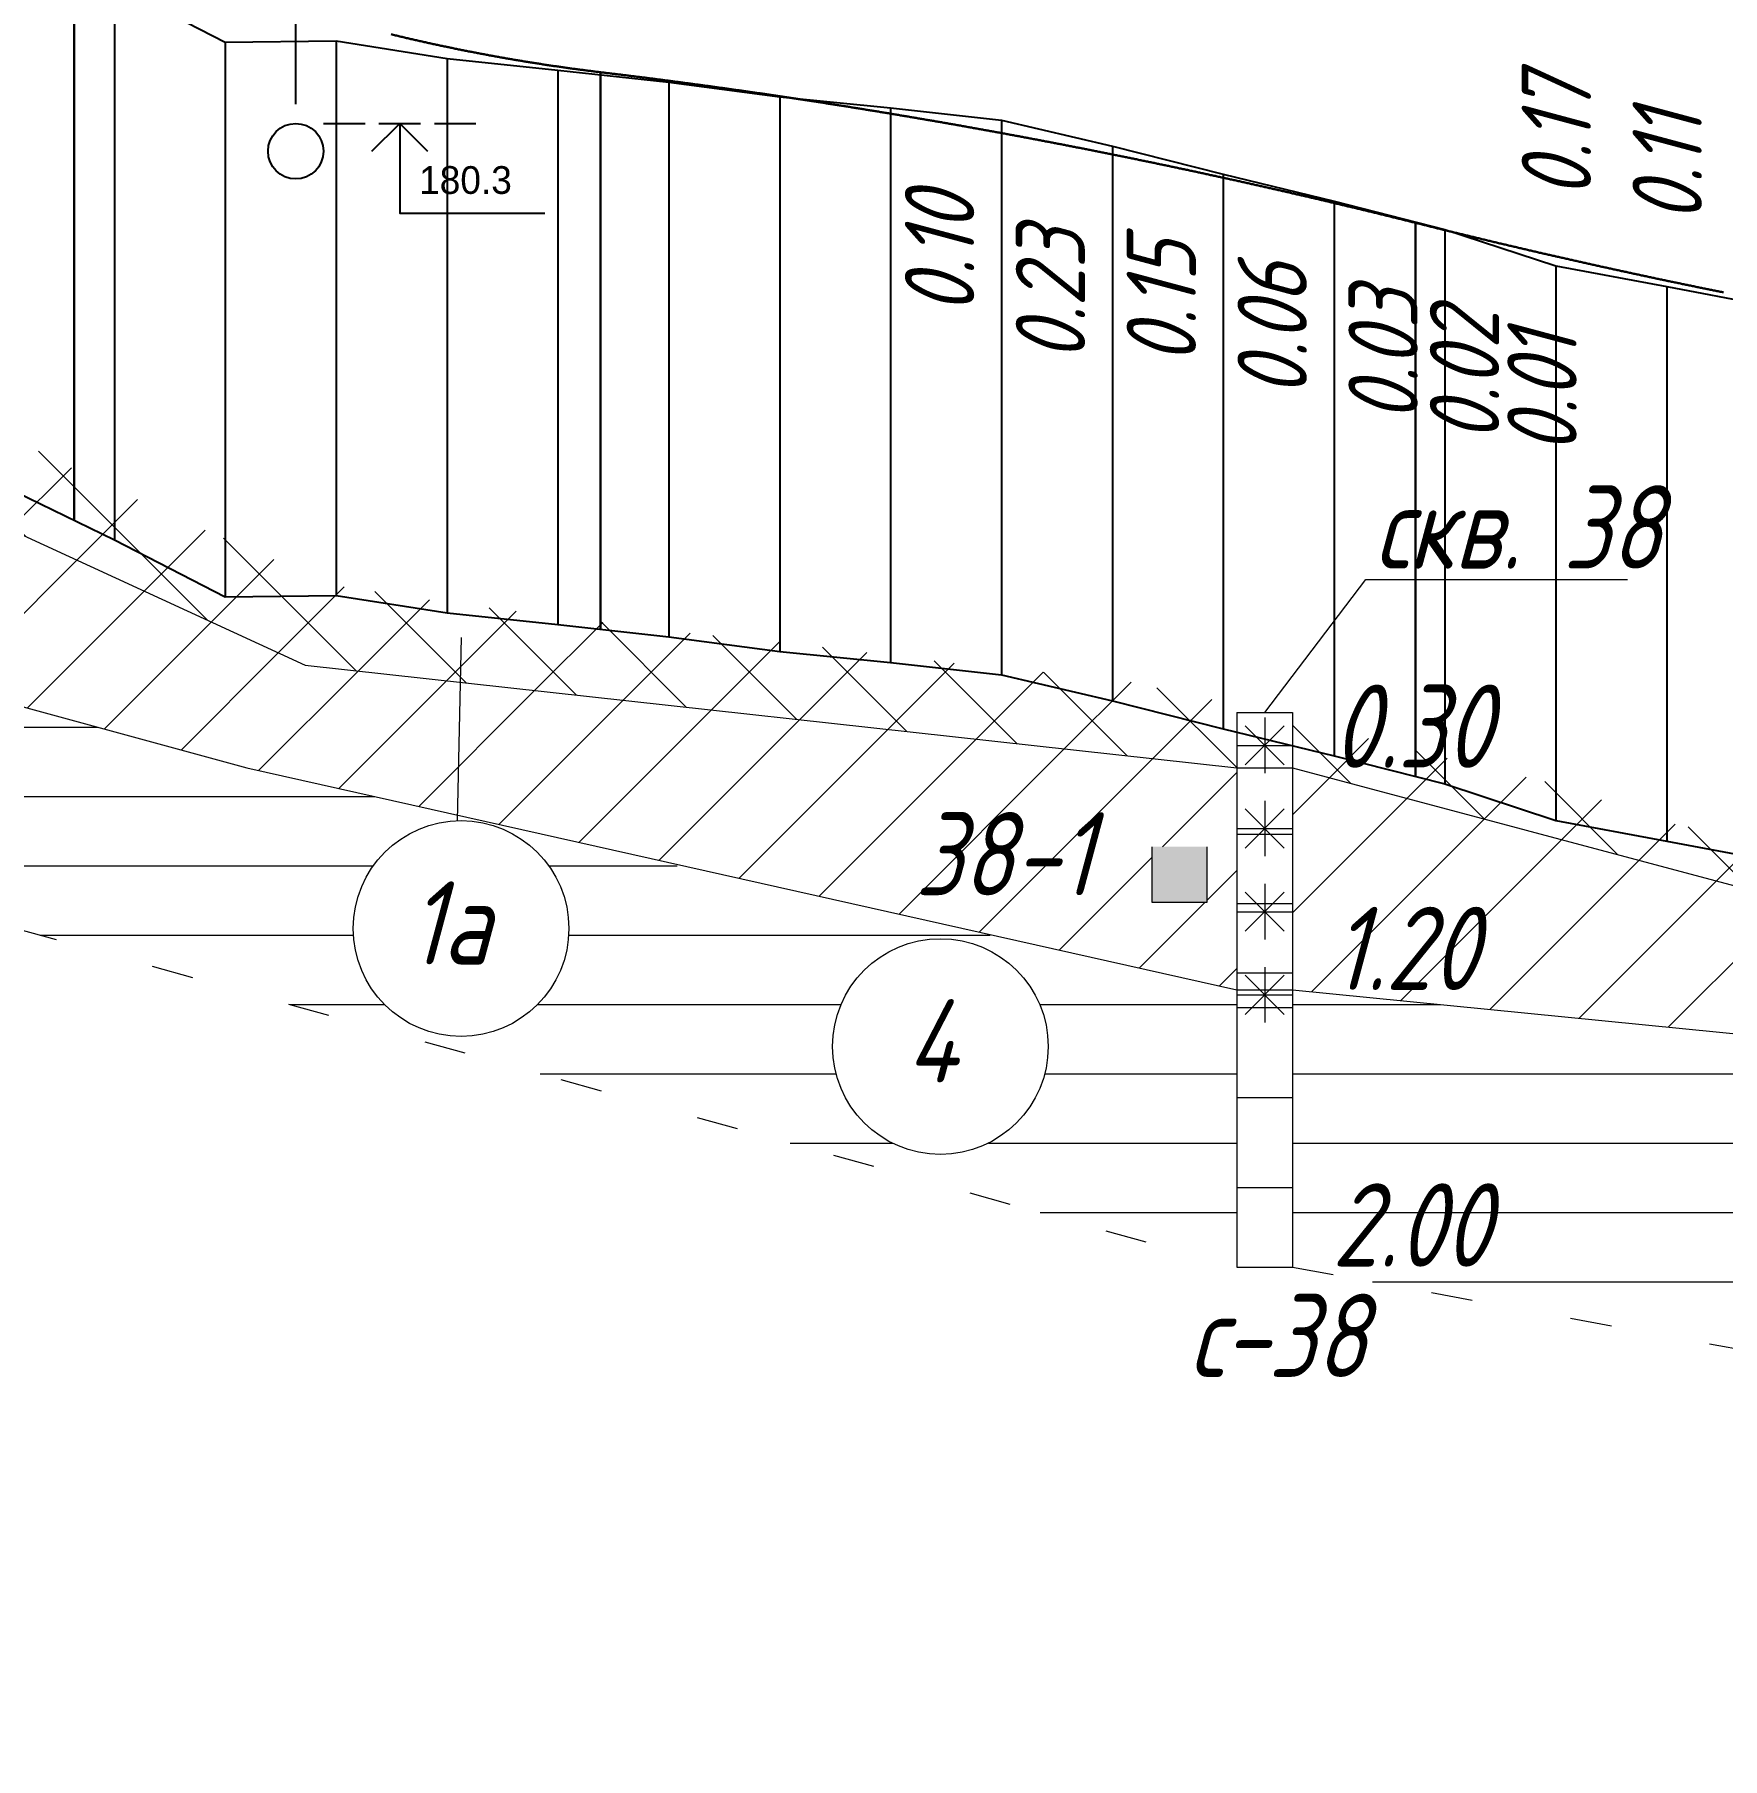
# Model space of a CAD drawing. Extents: x 2172 to 5772, y -842 to -248.
# Drawn here: x 5145.7 to 5206.6, y -465.8 to -403.6 of the extents above; entities that cross this region are included whole.
import ezdxf

# ---------------------------------------------------------------- set-up
doc = ezdxf.new("R2010")
doc.units = 0
doc.header["$MEASUREMENT"] = 0
doc.linetypes.add('CONTI', pattern=[0])
doc.linetypes.add('STROT', pattern=[1.7, 0.5, -1.2])
doc.layers.add('геология', color=7, linetype='CONTINUOUS', lineweight=20)
doc.layers.add('КРАСНЫЙ_ПРОФИЛЬ', color=1, linetype='CONTINUOUS', lineweight=30)
for name, color, linetype in [('ДИНАМИЧЕСКИЕ_КОММУНИКАЦИИ', 7, 'CONTINUOUS'), ('РАБОЧИЕ_ОТМЕТКИ', 1, 'CONTINUOUS'), ('ЧЕРНЫЙ_ПРОФИЛЬ', 7, 'CONTINUOUS')]:
    doc.layers.add(name, color=color, linetype=linetype)
doc.styles.add('ГОСТ', font='gost.TTF', dxfattribs={"oblique": 15, "height": 1})

# ---------------------------------------------------------------- blocks, each defined once
blk = doc.blocks.new('*U30')
at = {"layer": 'ДИНАМИЧЕСКИЕ_КОММУНИКАЦИИ', "color": 0}
blk.add_circle((0, 0), 1, dxfattribs=at)
blk = doc.blocks.new('*U31')
at = {"layer": 'ДИНАМИЧЕСКИЕ_КОММУНИКАЦИИ', "color": 0}
blk.add_text('180.3', height=1, dxfattribs=at).set_placement((4.45, -2.54))

msp = doc.modelspace()

# ---------------------------------------------------------------- hatches: boundary and pattern name
at = {"layer": 'геология', "linetype": 'Continuous'}
h = msp.add_hatch(dxfattribs=at)
h.set_pattern_fill('ANSI37', color=1, scale=20, style=0)
h.set_pattern_definition([(45, (2171.596, -898.5895), (-1.767767, 1.767767), []), (135, (2171.596, -898.5895), (-1.767767, -1.767767), [])])
edge = h.paths.add_edge_path()
edge.add_line((5058.397, -409.789), (5040.596, -408.31))
edge.add_line((5040.596, -408.31), (5036.596, -408.29))
edge.add_line((5036.596, -408.29), (5032.596, -408.13))
edge.add_line((5032.596, -408.13), (5028.596, -407.8))
edge.add_line((5028.596, -407.8), (5024.596, -407.55))
edge.add_line((5024.596, -407.55), (5020.596, -407.35))
edge.add_line((5020.596, -407.35), (5016.596, -407.16))
edge.add_line((5016.596, -407.16), (5012.596, -406.98))
edge.add_line((5012.596, -406.98), (5010.635, -406.999))
edge.add_line((5010.635, -406.999), (5010.635, -419.009))
edge.add_line((5010.635, -419.009), (5057.492, -411.971))
edge.add_arc((5061.369, -412.3), 3.89, 139.8176, 175.15442, ccw=False)
edge = h.paths.add_edge_path()
edge.add_line((5068.178, -404.573), (5064.596, -405.37))
edge.add_line((5064.596, -405.37), (5060.596, -406.22))
edge.add_line((5060.596, -406.22), (5056.596, -406.97))
edge.add_line((5056.596, -406.97), (5052.596, -407.65))
edge.add_line((5052.596, -407.65), (5048.596, -407.98))
edge.add_line((5048.596, -407.98), (5044.596, -408.14))
edge.add_line((5044.596, -408.14), (5040.596, -408.31))
edge.add_line((5040.596, -408.31), (5058.397, -409.789))
edge.add_arc((5061.369, -412.3), 3.89, 30.67706, 139.8176, ccw=False)
edge.add_line((5064.715, -410.315), (5067.164, -410.518))
edge.add_line((5067.164, -410.518), (5068.178, -410.366))
edge.add_line((5068.178, -410.366), (5068.178, -404.573))
edge = h.paths.add_edge_path()
edge.add_line((5096.596, -404.172), (5096.596, -404.13))
edge.add_line((5096.596, -404.13), (5092.596, -403.4))
edge.add_line((5092.596, -403.4), (5088.596, -402.99))
edge.add_line((5088.596, -402.99), (5084.596, -402.72))
edge.add_line((5084.596, -402.72), (5080.596, -402.76))
edge.add_line((5080.596, -402.76), (5076.596, -403.1))
edge.add_line((5076.596, -403.1), (5072.596, -403.7))
edge.add_line((5072.596, -403.7), (5069.178, -404.366))
edge.add_line((5069.178, -404.366), (5070.178, -404.366))
edge.add_line((5070.178, -404.366), (5070.178, -410.366))
edge.add_line((5070.178, -410.366), (5084.647, -410.034))
edge.add_line((5084.647, -410.034), (5096.838, -410.763))
edge.add_arc((5098.78, -407.392), 3.89, 180, 240.04553, ccw=False)
edge.add_arc((5098.78, -407.392), 3.89, 124.1536, 180, ccw=False)
edge = h.paths.add_edge_path()
edge.add_line((5120.596, -408.88), (5116.596, -407.77))
edge.add_line((5116.596, -407.77), (5112.596, -406.93))
edge.add_line((5112.596, -406.93), (5108.596, -406.05))
edge.add_line((5108.596, -406.05), (5104.596, -405.14))
edge.add_line((5104.596, -405.14), (5101.693, -404.813))
edge.add_arc((5098.78, -407.392), 3.89, 0, 41.52261, ccw=False)
edge.add_arc((5098.78, -407.392), 3.89, 293.11307, 360, ccw=False)
edge.add_line((5100.307, -410.97), (5103.262, -411.147))
edge.add_line((5103.262, -411.147), (5128.303, -414.758))
edge.add_line((5128.303, -414.758), (5128.303, -411.758))
edge.add_line((5128.303, -411.758), (5129.303, -411.758))
edge.add_line((5129.303, -411.758), (5128.596, -411.49))
edge.add_line((5128.596, -411.49), (5124.596, -410.12))
edge.add_line((5124.596, -410.12), (5120.596, -408.88))
h.paths.add_polyline_path([(5156.596, -423.48), (5152.596, -421.8), (5148.596, -420), (5144.596, -418), (5140.596, -416.16), (5136.596, -414.49), (5132.596, -413.01), (5130.303, -412.138), (5130.303, -414.758), (5155.472, -426.353), (5189.091, -430.057), (5189.091, -428.057), (5190.091, -428.057), (5188.596, -427.68), (5184.596, -426.81), (5180.596, -426.48), (5176.596, -426), (5172.596, -425.51), (5168.596, -425.12), (5164.596, -424.59), (5160.596, -424.09)])
h.paths.add_polyline_path([(5224.596, -435.25), (5220.596, -434.77), (5216.596, -434.35), (5212.596, -433.54), (5208.596, -432.81), (5204.596, -432.03), (5200.596, -430.64), (5196.596, -429.68), (5192.596, -428.69), (5191.091, -428.309), (5191.091, -430.057), (5216.701, -436.875), (5250.3, -441.943), (5250.3, -438.846), (5248.596, -438.68), (5244.596, -438.3), (5240.596, -437.89), (5236.596, -437.31), (5232.596, -436.56), (5228.596, -435.87)])
h.paths.add_polyline_path([(5280.596, -442.87), (5276.596, -441.78), (5272.596, -441.57), (5268.596, -440.66), (5264.596, -439.98), (5260.596, -439.68), (5256.596, -439.31), (5252.596, -439.07), (5252.3, -439.041), (5252.3, -441.943), (5266.285, -443.519), (5276.572, -445.311), (5292.596, -446.62), (5288.596, -445.37), (5284.596, -444.09)])
h.paths.add_polyline_path([(5310.157, -445.848), (5308.596, -445.95), (5304.596, -446.8), (5300.596, -447.32), (5296.596, -447.04), (5292.596, -446.62), (5276.572, -445.311), (5290.186, -449.892), (5310.157, -452.781)])
edge = h.paths.add_edge_path()
edge.add_line((5325.392, -447.905), (5324.596, -447.75))
edge.add_line((5324.596, -447.75), (5320.596, -446.92))
edge.add_line((5320.596, -446.92), (5316.596, -446.11))
edge.add_line((5316.596, -446.11), (5312.596, -445.69))
edge.add_line((5312.596, -445.69), (5311.157, -445.783))
edge.add_line((5311.157, -445.783), (5312.157, -445.783))
edge.add_line((5312.157, -445.783), (5312.157, -452.783))
edge.add_line((5312.157, -452.783), (5323.717, -453.945))
edge.add_arc((5326.776, -451.541), 3.89, 180, 218.16699, ccw=False)
edge.add_arc((5326.776, -451.541), 3.89, 110.836, 180, ccw=False)
edge = h.paths.add_edge_path()
edge.add_line((5330.596, -448.925), (5329.427, -448.694))
edge.add_arc((5326.776, -451.541), 3.89, 0, 47.03873, ccw=False)
edge.add_arc((5326.776, -451.541), 3.89, 310.35507, 360, ccw=False)
edge.add_line((5329.295, -454.505), (5333.372, -454.915))
edge.add_line((5333.372, -454.915), (5349.904, -456.331))
edge.add_line((5349.904, -456.331), (5330.596, -448.925))
h.paths.add_polyline_path([(5370.481, -452.375), (5368.773, -452.51), (5364.596, -453.65), (5360.596, -453.58), (5356.596, -453.53), (5352.596, -453.34), (5348.596, -452.61), (5344.596, -451.87), (5340.596, -450.89), (5336.596, -450.02), (5332.596, -449.32), (5330.596, -448.925), (5349.904, -456.331), (5370.31, -457.032)])
h.paths.add_polyline_path([(5367.242, -456.013), (5368.242, -454.013), (5369.242, -456.013)], flags=16)
edge = h.paths.add_edge_path()
edge.add_line((5412.596, -454.68), (5408.596, -453.16))
edge.add_line((5408.596, -453.16), (5404.596, -451.97))
edge.add_line((5404.596, -451.97), (5400.596, -451.32))
edge.add_line((5400.596, -451.32), (5396.596, -451.09))
edge.add_line((5396.596, -451.09), (5392.532, -450.815))
edge.add_line((5392.532, -450.815), (5388.512, -451.168))
edge.add_line((5388.512, -451.168), (5384.596, -451.574))
edge.add_line((5384.596, -451.574), (5380.596, -451.879))
edge.add_line((5380.596, -451.879), (5376.575, -452.044))
edge.add_line((5376.575, -452.044), (5372.663, -452.206))
edge.add_line((5372.663, -452.206), (5371.254, -452.314))
edge.add_line((5371.254, -452.314), (5372.31, -453.032))
edge.add_line((5372.31, -453.032), (5372.31, -457.032))
edge.add_line((5372.31, -457.032), (5387.328, -459.422))
edge.add_line((5387.328, -459.422), (5402.013, -459.992))
edge.add_line((5402.013, -459.992), (5414.483, -460.809))
edge.add_arc((5415.2, -464.633), 3.89, 71.88426, 100.62054, ccw=False)
edge.add_line((5416.409, -460.935), (5430.596, -461.865))
edge.add_line((5430.596, -461.865), (5428.596, -460.72))
edge.add_line((5428.596, -460.72), (5424.596, -458.45))
edge.add_line((5424.596, -458.45), (5420.596, -457.17))
edge.add_line((5420.596, -457.17), (5416.596, -455.91))
edge.add_line((5416.596, -455.91), (5412.596, -454.68))
edge = h.paths.add_edge_path(flags=16)
edge.add_arc((5397.269, -455.3), 3.89, 0, 360)
h.paths.add_polyline_path([(5252.976, -446.173), (5261.501, -446.173), (5261.501, -441.67), (5252.976, -441.67)], flags=17)
h.paths.add_polyline_path([(5252.976, -442.477), (5261.501, -442.477), (5261.501, -437.974), (5252.976, -437.974)])
h.paths.add_polyline_path([(5312.833, -453.531), (5321.572, -453.531), (5321.572, -449.027), (5312.833, -449.027)], flags=17)
h.paths.add_polyline_path([(5357.949, -456.519), (5366.473, -456.519), (5366.473, -452.015), (5357.949, -452.015)], flags=16)
h.paths.add_polyline_path([(5394.624, -457.357), (5399.944, -457.357), (5399.944, -452.847), (5394.624, -452.847)], flags=0)
h.paths.add_polyline_path([(5372.986, -457.536), (5381.725, -457.536), (5381.725, -453.033), (5372.952, -453.087)], flags=17)
h = msp.add_hatch(dxfattribs=at)
h.set_pattern_fill('ANSI31', scale=20, angle=135, style=0)
h.set_pattern_definition([(180, (2171.596, -898.5895), (-4e-16, -2.5), [])])
h.paths.add_polyline_path([(5310.157, -452.781), (5290.186, -449.892), (5252.3, -443.943), (5252.3, -458.943), (5310.157, -465.783)])
h.paths.add_polyline_path([(5291.992, -455.936, -1), (5284.211, -455.936, -1)], flags=16)
h.paths.add_polyline_path([(5307.089, -461.92), (5309.089, -461.92), (5309.089, -463.92), (5307.089, -463.92)], flags=16)
h.paths.add_polyline_path([(5250.3, -443.943), (5191.091, -438.057), (5191.091, -448.057), (5250.3, -458.943)])
h.paths.add_polyline_path([(5224.996, -448.182, -1), (5232.777, -448.182, -1)], flags=16)
h.paths.add_polyline_path([(5189.091, -438.057), (5161.951, -432.05, -0.35106), (5164.991, -435.846, -1), (5157.21, -435.846, -0.404383), (5160.969, -431.958), (5160.974, -431.76), (5153.37, -430.057), (5130.303, -423.758), (5130.303, -431.758), (5189.091, -448.057)])
h.paths.add_polyline_path([(5182.283, -440.103, -1), (5174.502, -440.103, -1)], flags=16)
h.paths.add_polyline_path([(5128.303, -423.758), (5070.178, -412.366), (5070.178, -424.366), (5128.303, -431.758)])
h.paths.add_polyline_path([(5116.905, -425.321, -1), (5109.124, -425.321, -1)], flags=16)
h.paths.add_polyline_path([(5068.178, -412.366), (5065.245, -412.633, -0.837484), (5057.617, -413.327), (5034.426, -415.436), (5010.635, -419.009), (5010.635, -427.009), (5068.178, -424.366)])
h.paths.add_polyline_path([(5057.479, -420.301, -1), (5065.259, -420.301, -1)], flags=16)
h.paths.add_polyline_path([(5008.635, -419.009), (4950.7, -423.332), (4950.7, -432.332), (5008.635, -427.009)])
h.paths.add_polyline_path([(4983.026, -424.831, -1), (4990.807, -424.831, -1)], flags=16)
h.paths.add_polyline_path([(4948.7, -423.332), (4945.982, -422.949), (4890.944, -421.05), (4890.944, -430.05), (4948.7, -432.332)])
h.paths.add_polyline_path([(4945.865, -427.518, -1), (4938.084, -427.518, -1)], flags=16)
h.paths.add_polyline_path([(4858.676, -420.391, -0.414214), (4862.567, -416.5), (4862.653, -415.972), (4838.485, -411.304), (4830.991, -410.994), (4830.991, -427.994), (4881.27, -429.778, -0.349911), (4878.245, -425.985, -1), (4886.026, -425.985, -0.369942), (4882.73, -429.83), (4888.944, -430.05), (4888.944, -421.05), (4862.653, -415.972), (4862.567, -416.5, -0.414214), (4866.457, -420.391, -1)])
h.paths.add_polyline_path([(4828.991, -410.994), (4812.718, -410.53), (4792.986, -410.614), (4770.481, -409.911), (4770.481, -425.911), (4828.991, -427.994)])
h.paths.add_polyline_path([(4768.481, -409.911), (4736.596, -412.39), (4736.596, -422.515), (4768.481, -425.911)])
h.paths.add_polyline_path([(4748.756, -417.417, -1), (4740.975, -417.417, -1)], flags=16)
h.paths.add_polyline_path([(5297.795, -464.426), (5307.608, -464.426), (5307.608, -459.92), (5297.795, -459.92)], flags=25)
h.paths.add_polyline_path([(5286.115, -457.985), (5290.351, -457.985), (5290.351, -453.482), (5286.115, -453.482)], flags=8)
h.paths.add_polyline_path([(5252.976, -446.173), (5261.501, -446.173), (5261.501, -441.67), (5252.976, -441.67)], flags=9)
h.paths.add_polyline_path([(5252.976, -459.677), (5261.716, -459.677), (5261.716, -455.17), (5252.976, -455.17)], flags=25)
h.paths.add_polyline_path([(5226.901, -450.231), (5231.136, -450.231), (5231.136, -445.728), (5226.901, -445.728)], flags=8)
h.paths.add_polyline_path([(5191.766, -448.79), (5200.506, -448.79), (5200.506, -444.284), (5191.766, -444.284)], flags=25)
h.paths.add_polyline_path([(5176.407, -442.152), (5180.642, -442.152), (5180.642, -437.649), (5176.407, -437.649)], flags=8)
h.paths.add_polyline_path([(5130.979, -432.492), (5139.719, -432.492), (5139.719, -427.985), (5130.979, -427.985)], flags=24)
h.paths.add_polyline_path([(5125.827, -436.478), (5135.209, -436.478), (5135.209, -431.975), (5125.827, -431.975)], flags=9)
h.paths.add_polyline_path([(5111.029, -427.37), (5115.264, -427.37), (5115.264, -422.867), (5111.029, -422.867)], flags=8)
h.paths.add_polyline_path([(5070.854, -414.137), (5079.592, -414.137), (5079.592, -409.634), (5070.854, -409.634)], flags=9)
h.paths.add_polyline_path([(5070.853, -425.1), (5079.593, -425.1), (5079.593, -420.593), (5070.853, -420.593)], flags=25)
h.paths.add_polyline_path([(5059.383, -422.35), (5063.619, -422.35), (5063.619, -417.847), (5059.383, -417.847)], flags=8)
h.paths.add_polyline_path([(5011.311, -427.743), (5020.051, -427.743), (5020.051, -423.236), (5011.311, -423.236)], flags=9)
h.paths.add_polyline_path([(5011.311, -419.704), (5019.408, -419.704), (5019.408, -415.198), (5011.311, -415.198)], flags=24)
h.paths.add_polyline_path([(4984.931, -426.88), (4989.166, -426.88), (4989.166, -422.377), (4984.931, -422.377)], flags=8)
h.paths.add_polyline_path([(4951.375, -433.065), (4960.116, -433.065), (4960.116, -428.559), (4951.375, -428.559)], flags=9)
h.paths.add_polyline_path([(4951.376, -424.263), (4958.828, -424.263), (4958.828, -419.76), (4951.376, -419.76)], flags=24)
h.paths.add_polyline_path([(4939.988, -429.567), (4944.224, -429.567), (4944.224, -425.063), (4939.988, -425.063)], flags=8)
h.paths.add_polyline_path([(4891.62, -430.784), (4900.36, -430.784), (4900.36, -426.277), (4891.62, -426.277)], flags=25)
h.paths.add_polyline_path([(4831.666, -428.727), (4840.407, -428.727), (4840.407, -424.221), (4831.666, -424.221)], flags=25)
h.paths.add_polyline_path([(4771.157, -410.825), (4779.895, -410.825), (4779.895, -406.322), (4771.157, -406.322)], flags=9)
h.paths.add_polyline_path([(4771.156, -426.645), (4779.896, -426.645), (4779.896, -422.138), (4771.156, -422.138)], flags=25)
h.paths.add_polyline_path([(4742.88, -419.466), (4747.116, -419.466), (4747.116, -414.963), (4742.88, -414.963)], flags=8)
h = msp.add_hatch(dxfattribs=at)
h.set_pattern_fill('ANSI31', scale=20, style=0)
h.set_pattern_definition([(45, (2171.596, -898.5895), (-1.767767, 1.767767), [])])
h.paths.add_polyline_path([(4867.001, -412.939), (4862.381, -412.494), (4846.625, -411.641), (4838.485, -411.304), (4888.944, -421.05), (4888.944, -415.05), (4887.876, -414.947), (4887.876, -416.892), (4885.876, -416.892), (4885.876, -414.892), (4887.299, -414.892), (4873.217, -413.537, -0.502683)])
h.paths.add_polyline_path([(4912.581, -418.243), (4890.944, -415.05), (4890.944, -421.05), (4945.982, -422.949)])
h.paths.add_polyline_path([(5057.479, -412.3, -0.021146), (5057.492, -411.971), (5034.426, -415.436), (5057.617, -413.327, -0.066881)])
h.paths.add_polyline_path([(5068.178, -410.366), (5064.978, -410.847, -0.09598), (5065.259, -412.3, -0.021437), (5065.245, -412.633), (5068.178, -412.366)])
h.paths.add_polyline_path([(5113.36, -412.606), (5103.262, -411.147), (5100.307, -410.97, -0.23578), (5096.838, -410.763), (5084.647, -410.034), (5070.178, -410.366), (5070.178, -412.366), (5128.303, -423.758), (5128.303, -414.758), (5113.36, -412.606, -0.372857), (5116.695, -416.457, -1), (5108.914, -416.457, -0.456816)])
h.paths.add_polyline_path([(5125.235, -416.6), (5127.235, -416.6), (5127.235, -418.6), (5125.235, -418.6)], flags=16)
h.paths.add_polyline_path([(5189.091, -430.057), (5161.08, -426.971), (5160.974, -431.76), (5189.091, -438.057)])
h.paths.add_polyline_path([(5186.022, -432.899), (5188.022, -432.899), (5188.022, -434.899), (5186.022, -434.899)], flags=16)
h.paths.add_polyline_path([(5155.472, -426.353), (5130.303, -414.758), (5130.303, -423.758), (5153.37, -430.057), (5160.974, -431.76), (5161.08, -426.971)])
h.paths.add_polyline_path([(5216.701, -436.875), (5191.091, -430.057), (5191.091, -438.057), (5250.3, -443.943), (5250.3, -441.943)])
h.paths.add_polyline_path([(5276.572, -445.311), (5266.285, -443.519), (5252.3, -441.943), (5252.3, -443.943), (5290.186, -449.892)])
h.paths.add_polyline_path([(5176.729, -435.405), (5185.682, -435.405), (5185.682, -430.901), (5176.729, -430.901)], flags=25)
h.paths.add_polyline_path([(5130.979, -424.598), (5139.076, -424.598), (5139.076, -420.091), (5130.979, -420.091)], flags=25)
h.paths.add_polyline_path([(5191.766, -438.814), (5199.863, -438.814), (5199.863, -434.308), (5191.766, -434.308)], flags=25)
h.paths.add_polyline_path([(5252.976, -446.173), (5261.501, -446.173), (5261.501, -441.67), (5252.976, -441.67)], flags=9)
h = msp.add_hatch(dxfattribs=at)
h.set_pattern_fill('ANSI31', scale=20, angle=135, style=0)
h.set_pattern_definition([(180, (6496.4958, -2892.445), (-4e-16, -2.5), [])])
h.paths.add_polyline_path([(5191.091, -430.057), (5189.091, -430.057), (5189.091, -438.057), (5191.091, -438.057)])
at = {"layer": 'геология', "ltscale": 7}
msp.add_hatch(color=7, dxfattribs=at).paths.add_polyline_path([(5188.022, -434.899), (5188.022, -432.899), (5186.022, -432.899), (5186.022, -434.899)])
at = {"layer": 'геология', "linetype": 'Continuous'}
h = msp.add_hatch(dxfattribs=at)
h.set_pattern_fill('ANSI31', scale=26, angle=135, style=0)
h.set_pattern_definition([(180, (6496.4958, -2892.445), (-7e-16, -3.25), [])])
h.paths.add_polyline_path([(5191.091, -438.057), (5189.091, -438.057), (5189.091, -448.057), (5191.091, -448.057)])

# ---------------------------------------------------------------- linework, layer by layer
at = {"layer": 'геология', "color": 7, "linetype": 'Continuous'}
for p, q in [((5130.303, -414.758), (5155.472, -426.353)), ((5190.091, -428.057), (5193.736, -423.256)), ((5193.736, -423.256), (5203.181, -423.256)), ((5130.303, -423.758), (5153.37, -430.057)), ((5160.969, -431.958), (5161.116, -425.351)), ((5155.472, -426.353), (5189.091, -430.057)), ((5189.091, -428.057), (5191.091, -428.057)), ((5153.37, -430.057), (5189.091, -438.057)), ((5189.091, -430.057), (5191.091, -430.057)), ((5189.091, -430.057), (5191.091, -430.057)), ((5191.091, -430.057), (5216.701, -436.875)), ((5189.091, -438.057), (5191.091, -438.057)), ((5189.091, -438.057), (5191.091, -438.057)), ((5191.091, -438.057), (5250.3, -443.943)), ((5189.091, -448.057), (5191.091, -448.057)), ((5189.091, -448.057), (5191.091, -448.057)), ((5189.091, -448.057), (5191.091, -448.057))]:
    msp.add_line(p, q, dxfattribs=at)
at = {"layer": 'геология', "color": 7, "linetype": 'Continuous', "ltscale": 5}
for p, q in [((5189.091, -428.057), (5189.091, -448.057)), ((5191.091, -428.057), (5191.091, -448.057))]:
    msp.add_line(p, q, dxfattribs=at)
at = {"layer": 'геология', "color": 1, "linetype": 'Continuous'}
for p, q in [((5190.093, -428.24), (5190.093, -430.24)), ((5189.386, -429.947), (5190.8, -428.533)), ((5190.8, -429.947), (5189.386, -428.533)), ((5189.093, -429.24), (5191.093, -429.24)), ((5189.386, -432.947), (5190.8, -431.533)), ((5190.8, -432.947), (5189.386, -431.533)), ((5190.093, -431.24), (5190.093, -433.24)), ((5189.093, -432.24), (5191.093, -432.24)), ((5189.386, -435.947), (5190.8, -434.533)), ((5190.8, -435.947), (5189.386, -434.533)), ((5190.093, -434.24), (5190.093, -436.24)), ((5189.093, -435.24), (5191.093, -435.24)), ((5189.386, -438.947), (5190.8, -437.533)), ((5190.8, -438.947), (5189.386, -437.533)), ((5190.093, -437.24), (5190.093, -439.24)), ((5189.093, -438.24), (5191.093, -438.24))]:
    msp.add_line(p, q, dxfattribs=at)
at = {"layer": 'геология', "color": 7, "linetype": 'STROT', "ltscale": 3}
for p, q in [((5130.303, -431.758), (5189.091, -448.057)), ((5191.091, -448.057), (5250.3, -458.943))]:
    msp.add_line(p, q, dxfattribs=at)
at = {"layer": 'геология', "color": 7, "ltscale": 7}
for p, q in [((5186.022, -432.899), (5186.022, -434.899)), ((5188.022, -434.899), (5188.022, -432.899)), ((5186.022, -434.899), (5188.022, -434.899))]:
    msp.add_line(p, q, dxfattribs=at)
at = {"layer": 'геология', "color": 7, "linetype": 'Continuous'}
for centre in [(5161.1, -435.846), (5178.392, -440.103)]:
    msp.add_circle(centre, 3.89, dxfattribs=at)
at = {"layer": 'ДИНАМИЧЕСКИЕ_КОММУНИКАЦИИ', "color": 7}
for points in [[(5155.137, -406.11), (5155.137, -381.11)], [(5156.137, -406.81), (5157.637, -406.81)], [(5157.887, -407.81), (5158.887, -406.81), (5159.887, -407.81)], [(5158.137, -406.81), (5159.637, -406.81)], [(5158.887, -406.81), (5158.887, -410.05), (5164.12, -410.05)], [(5160.137, -406.81), (5161.637, -406.81)]]:
    msp.add_lwpolyline(points, dxfattribs=at)
at = {"layer": 'КРАСНЫЙ_ПРОФИЛЬ'}
for p, q in [((5147.144, -399.772), (5147.144, -421.118)), ((5166.129, -404.961), (5166.129, -425.051)), ((5195.531, -410.394), (5195.531, -430.359))]:
    msp.add_line(p, q, dxfattribs=at)
for points in [[(5158.575, -403.595), (5158.615, -403.605), (5158.655, -403.615), (5158.695, -403.624), (5158.735, -403.634), (5158.775, -403.643), (5158.815, -403.653), (5158.855, -403.662), (5158.895, -403.672), (5158.935, -403.681), (5158.975, -403.691), (5159.015, -403.7), (5159.055, -403.71), (5159.095, -403.719), (5159.135, -403.728), (5159.175, -403.737), (5159.215, -403.747), (5159.255, -403.756), (5159.295, -403.765), (5159.335, -403.774), (5159.375, -403.784), (5159.415, -403.793), (5159.455, -403.802), (5159.495, -403.811), (5159.535, -403.82), (5159.575, -403.829), (5159.614, -403.838), (5159.654, -403.847), (5159.694, -403.856), (5159.734, -403.865), (5159.774, -403.874), (5159.814, -403.883), (5159.854, -403.892), (5159.894, -403.9), (5159.934, -403.909), (5159.974, -403.918), (5160.014, -403.927), (5160.054, -403.935), (5160.094, -403.944), (5160.134, -403.953), (5160.174, -403.961), (5160.214, -403.97), (5160.254, -403.979), (5160.294, -403.987), (5160.334, -403.996), (5160.374, -404.004), (5160.414, -404.013), (5160.454, -404.021), (5160.494, -404.03), (5160.534, -404.038), (5160.574, -404.047), (5160.596, -404.051), (5160.614, -404.055), (5160.654, -404.063), (5160.694, -404.072), (5160.734, -404.08), (5160.774, -404.088), (5160.814, -404.096), (5160.854, -404.105), (5160.893, -404.113), (5160.933, -404.121), (5160.973, -404.129), (5161.013, -404.137), (5161.053, -404.145), (5161.093, -404.153), (5161.133, -404.161), (5161.173, -404.169), (5161.213, -404.177), (5161.253, -404.185), (5161.293, -404.193), (5161.333, -404.201), (5161.373, -404.209), (5161.413, -404.217), (5161.453, -404.225), (5161.493, -404.232), (5161.533, -404.24), (5161.573, -404.248), (5161.613, -404.256), (5161.653, -404.263), (5161.693, -404.271), (5161.733, -404.279), (5161.773, -404.286), (5161.813, -404.294), (5161.853, -404.301), (5161.893, -404.309), (5161.933, -404.316), (5161.973, -404.324), (5162.013, -404.331), (5162.053, -404.339), (5162.093, -404.346), (5162.133, -404.354), (5162.173, -404.361), (5162.212, -404.368), (5162.252, -404.376), (5162.292, -404.383), (5162.332, -404.39), (5162.372, -404.397), (5162.412, -404.405), (5162.452, -404.412), (5162.492, -404.419), (5162.532, -404.426), (5162.572, -404.433), (5162.612, -404.44), (5162.652, -404.447), (5162.692, -404.454), (5162.732, -404.461), (5162.772, -404.468), (5162.812, -404.475), (5162.852, -404.482), (5162.892, -404.489), (5162.932, -404.496), (5162.972, -404.503), (5163.012, -404.51), (5163.052, -404.516), (5163.092, -404.523), (5163.132, -404.53), (5163.172, -404.536), (5163.212, -404.543), (5163.252, -404.55), (5163.292, -404.556), (5163.332, -404.563), (5163.372, -404.57), (5163.412, -404.576), (5163.452, -404.583), (5163.492, -404.589), (5163.531, -404.596), (5163.571, -404.602), (5163.611, -404.609), (5163.651, -404.615), (5163.691, -404.621), (5163.731, -404.628), (5163.771, -404.634), (5163.811, -404.64), (5163.851, -404.647), (5163.891, -404.653), (5163.931, -404.659), (5163.971, -404.665), (5164.011, -404.671), (5164.051, -404.678), (5164.091, -404.684), (5164.131, -404.69), (5164.171, -404.696), (5164.211, -404.702), (5164.251, -404.708), (5164.291, -404.714), (5164.331, -404.72), (5164.371, -404.726), (5164.411, -404.732), (5164.451, -404.738), (5164.491, -404.743), (5164.531, -404.749), (5164.571, -404.755), (5164.596, -404.759), (5164.611, -404.761), (5164.651, -404.767), (5164.691, -404.772), (5164.731, -404.778), (5164.771, -404.784), (5164.81, -404.789), (5164.85, -404.795), (5164.89, -404.801), (5164.93, -404.806), (5164.97, -404.812), (5165.01, -404.817), (5165.05, -404.823), (5165.09, -404.828), (5165.13, -404.834), (5165.17, -404.839), (5165.21, -404.844), (5165.25, -404.85), (5165.29, -404.855), (5165.33, -404.86), (5165.37, -404.866), (5165.41, -404.871), (5165.45, -404.876), (5165.49, -404.881), (5165.53, -404.887), (5165.57, -404.892), (5165.61, -404.897), (5165.65, -404.902), (5165.69, -404.907), (5165.73, -404.912), (5165.77, -404.917), (5165.81, -404.922), (5165.85, -404.927), (5165.89, -404.932), (5165.93, -404.937), (5165.97, -404.942), (5166.01, -404.947), (5166.05, -404.952), (5166.09, -404.957), (5166.129, -404.961)], [(5166.129, -404.961), (5166.169, -404.966), (5166.209, -404.971), (5166.249, -404.976), (5166.289, -404.981), (5166.329, -404.985), (5166.369, -404.99), (5166.409, -404.995), (5166.449, -405), (5166.489, -405.005), (5166.529, -405.01), (5166.569, -405.014), (5166.609, -405.019), (5166.649, -405.024), (5166.689, -405.029), (5166.729, -405.034), (5166.769, -405.039), (5166.809, -405.044), (5166.849, -405.049), (5166.889, -405.053), (5166.928, -405.058), (5166.968, -405.063), (5167.008, -405.068), (5167.048, -405.073), (5167.088, -405.078), (5167.128, -405.083), (5167.168, -405.088), (5167.208, -405.093), (5167.248, -405.098), (5167.288, -405.103), (5167.328, -405.108), (5167.368, -405.113), (5167.408, -405.118), (5167.448, -405.123), (5167.488, -405.128), (5167.528, -405.133), (5167.568, -405.138), (5167.608, -405.143), (5167.648, -405.148), (5167.687, -405.153), (5167.727, -405.158), (5167.767, -405.163), (5167.807, -405.168), (5167.847, -405.174), (5167.887, -405.179), (5167.927, -405.184), (5167.967, -405.189), (5168.007, -405.194), (5168.047, -405.199), (5168.087, -405.204), (5168.127, -405.209), (5168.167, -405.214), (5168.207, -405.22), (5168.247, -405.225), (5168.287, -405.23), (5168.327, -405.235), (5168.367, -405.24), (5168.407, -405.245), (5168.446, -405.251), (5168.486, -405.256), (5168.526, -405.261), (5168.566, -405.266), (5168.596, -405.27), (5168.606, -405.271), (5168.646, -405.277), (5168.686, -405.282), (5168.726, -405.287), (5168.766, -405.292), (5168.806, -405.298), (5168.846, -405.303), (5168.886, -405.308), (5168.926, -405.313), (5168.966, -405.319), (5169.006, -405.324), (5169.046, -405.329), (5169.086, -405.335), (5169.126, -405.34), (5169.166, -405.345), (5169.206, -405.351), (5169.245, -405.356), (5169.285, -405.361), (5169.325, -405.367), (5169.365, -405.372), (5169.405, -405.377), (5169.445, -405.383), (5169.485, -405.388), (5169.525, -405.393), (5169.565, -405.399), (5169.605, -405.404), (5169.645, -405.41), (5169.685, -405.415), (5169.725, -405.42), (5169.765, -405.426), (5169.805, -405.431), (5169.845, -405.437), (5169.885, -405.442), (5169.925, -405.448), (5169.965, -405.453), (5170.004, -405.458), (5170.044, -405.464), (5170.084, -405.469), (5170.124, -405.475), (5170.164, -405.48), (5170.204, -405.486), (5170.244, -405.491), (5170.284, -405.497), (5170.324, -405.502), (5170.364, -405.508), (5170.404, -405.513), (5170.444, -405.519), (5170.484, -405.525), (5170.524, -405.53), (5170.564, -405.536), (5170.604, -405.541), (5170.644, -405.547), (5170.684, -405.552), (5170.724, -405.558), (5170.763, -405.564), (5170.803, -405.569), (5170.843, -405.575), (5170.883, -405.58), (5170.923, -405.586), (5170.963, -405.592), (5171.003, -405.597), (5171.043, -405.603), (5171.083, -405.609), (5171.123, -405.614), (5171.163, -405.62), (5171.203, -405.626), (5171.243, -405.631), (5171.283, -405.637), (5171.323, -405.643), (5171.363, -405.648), (5171.403, -405.654), (5171.443, -405.66), (5171.483, -405.666), (5171.522, -405.671), (5171.562, -405.677), (5171.602, -405.683), (5171.642, -405.689), (5171.682, -405.694), (5171.722, -405.7), (5171.762, -405.706), (5171.802, -405.712), (5171.842, -405.717), (5171.882, -405.723), (5171.922, -405.729), (5171.962, -405.735), (5172.002, -405.741), (5172.042, -405.746), (5172.082, -405.752), (5172.122, -405.758), (5172.162, -405.764), (5172.202, -405.77), (5172.242, -405.776), (5172.282, -405.782), (5172.321, -405.787), (5172.361, -405.793), (5172.401, -405.799), (5172.441, -405.805), (5172.481, -405.811), (5172.521, -405.817), (5172.561, -405.823), (5172.596, -405.828), (5172.601, -405.829), (5172.641, -405.835), (5172.681, -405.841), (5172.721, -405.847), (5172.761, -405.853), (5172.801, -405.858), (5172.841, -405.864), (5172.881, -405.87), (5172.921, -405.876), (5172.961, -405.882), (5173.001, -405.888), (5173.041, -405.894), (5173.08, -405.9), (5173.12, -405.906), (5173.16, -405.912), (5173.2, -405.918), (5173.24, -405.924), (5173.28, -405.931), (5173.32, -405.937), (5173.36, -405.943), (5173.4, -405.949), (5173.44, -405.955), (5173.48, -405.961), (5173.52, -405.967), (5173.56, -405.973), (5173.6, -405.979), (5173.64, -405.985), (5173.68, -405.991), (5173.72, -405.997), (5173.76, -406.004), (5173.8, -406.01), (5173.839, -406.016), (5173.879, -406.022), (5173.919, -406.028), (5173.959, -406.034), (5173.999, -406.041), (5174.039, -406.047), (5174.079, -406.053), (5174.119, -406.059), (5174.159, -406.065), (5174.199, -406.071), (5174.239, -406.078), (5174.279, -406.084), (5174.319, -406.09), (5174.359, -406.096), (5174.399, -406.103), (5174.439, -406.109), (5174.479, -406.115), (5174.519, -406.121), (5174.559, -406.128), (5174.599, -406.134), (5174.638, -406.14), (5174.678, -406.146), (5174.718, -406.153), (5174.758, -406.159), (5174.798, -406.165), (5174.838, -406.172), (5174.878, -406.178), (5174.918, -406.184), (5174.958, -406.191), (5174.998, -406.197), (5175.038, -406.203), (5175.078, -406.21), (5175.118, -406.216), (5175.158, -406.223), (5175.198, -406.229), (5175.238, -406.235), (5175.278, -406.242), (5175.318, -406.248), (5175.358, -406.255), (5175.397, -406.261), (5175.437, -406.267), (5175.477, -406.274), (5175.517, -406.28), (5175.557, -406.287), (5175.597, -406.293), (5175.637, -406.3), (5175.677, -406.306), (5175.717, -406.313), (5175.757, -406.319), (5175.797, -406.325), (5175.837, -406.332), (5175.877, -406.338), (5175.917, -406.345), (5175.957, -406.352), (5175.997, -406.358), (5176.037, -406.365), (5176.077, -406.371), (5176.117, -406.378), (5176.156, -406.384), (5176.196, -406.391), (5176.236, -406.397), (5176.276, -406.404), (5176.316, -406.41), (5176.356, -406.417), (5176.396, -406.424), (5176.436, -406.43), (5176.476, -406.437), (5176.516, -406.443), (5176.556, -406.45), (5176.596, -406.457), (5176.636, -406.463), (5176.676, -406.47), (5176.716, -406.477), (5176.756, -406.483), (5176.796, -406.49), (5176.836, -406.497), (5176.876, -406.503), (5176.916, -406.51), (5176.955, -406.517), (5176.995, -406.523), (5177.035, -406.53), (5177.075, -406.537), (5177.115, -406.544), (5177.155, -406.55), (5177.195, -406.557), (5177.235, -406.564), (5177.275, -406.571), (5177.315, -406.577), (5177.355, -406.584), (5177.395, -406.591), (5177.435, -406.598), (5177.475, -406.604), (5177.515, -406.611), (5177.555, -406.618), (5177.595, -406.625), (5177.635, -406.632), (5177.675, -406.638), (5177.714, -406.645), (5177.754, -406.652), (5177.794, -406.659), (5177.834, -406.666), (5177.874, -406.673), (5177.914, -406.679), (5177.954, -406.686), (5177.994, -406.693), (5178.034, -406.7), (5178.074, -406.707), (5178.114, -406.714), (5178.154, -406.721), (5178.194, -406.728), (5178.234, -406.735), (5178.274, -406.742), (5178.314, -406.748), (5178.354, -406.755), (5178.394, -406.762), (5178.434, -406.769), (5178.473, -406.776), (5178.513, -406.783), (5178.553, -406.79), (5178.593, -406.797), (5178.633, -406.804), (5178.673, -406.811), (5178.713, -406.818), (5178.753, -406.825), (5178.793, -406.832), (5178.833, -406.839), (5178.873, -406.846), (5178.913, -406.853), (5178.953, -406.86), (5178.993, -406.867), (5179.033, -406.874), (5179.073, -406.882), (5179.113, -406.889), (5179.153, -406.896), (5179.193, -406.903), (5179.233, -406.91), (5179.272, -406.917), (5179.312, -406.924), (5179.352, -406.931), (5179.392, -406.938), (5179.432, -406.945), (5179.472, -406.953), (5179.512, -406.96), (5179.552, -406.967), (5179.592, -406.974), (5179.632, -406.981), (5179.672, -406.988), (5179.712, -406.996), (5179.752, -407.003), (5179.792, -407.01), (5179.832, -407.017), (5179.872, -407.024), (5179.912, -407.032), (5179.952, -407.039), (5179.992, -407.046), (5180.031, -407.053), (5180.071, -407.061), (5180.111, -407.068), (5180.151, -407.075), (5180.191, -407.082), (5180.231, -407.09), (5180.271, -407.097), (5180.311, -407.104), (5180.351, -407.111), (5180.391, -407.119), (5180.431, -407.126), (5180.471, -407.133), (5180.511, -407.141), (5180.551, -407.148), (5180.591, -407.155), (5180.596, -407.156), (5180.631, -407.163), (5180.671, -407.17), (5180.711, -407.177), (5180.751, -407.185), (5180.79, -407.192), (5180.83, -407.2), (5180.87, -407.207), (5180.91, -407.214), (5180.95, -407.222), (5180.99, -407.229), (5181.03, -407.237), (5181.07, -407.244), (5181.11, -407.251), (5181.15, -407.259), (5181.19, -407.266), (5181.23, -407.274), (5181.27, -407.281), (5181.31, -407.289), (5181.35, -407.296), (5181.39, -407.304), (5181.43, -407.311), (5181.47, -407.319), (5181.51, -407.326), (5181.55, -407.334), (5181.589, -407.341), (5181.629, -407.349), (5181.669, -407.356), (5181.709, -407.364), (5181.749, -407.371), (5181.789, -407.379), (5181.829, -407.386), (5181.869, -407.394), (5181.909, -407.401), (5181.949, -407.409), (5181.989, -407.417), (5182.029, -407.424), (5182.069, -407.432), (5182.109, -407.439), (5182.149, -407.447), (5182.189, -407.455), (5182.229, -407.462), (5182.269, -407.47), (5182.309, -407.477), (5182.348, -407.485), (5182.388, -407.493), (5182.428, -407.5), (5182.468, -407.508), (5182.508, -407.516), (5182.548, -407.523), (5182.588, -407.531), (5182.628, -407.539), (5182.668, -407.547), (5182.708, -407.554), (5182.748, -407.562), (5182.788, -407.57), (5182.828, -407.577), (5182.868, -407.585), (5182.908, -407.593), (5182.948, -407.601), (5182.988, -407.608), (5183.028, -407.616), (5183.068, -407.624), (5183.107, -407.632), (5183.147, -407.64), (5183.187, -407.647), (5183.227, -407.655), (5183.267, -407.663), (5183.307, -407.671), (5183.347, -407.679), (5183.387, -407.686), (5183.427, -407.694), (5183.467, -407.702), (5183.507, -407.71), (5183.547, -407.718), (5183.587, -407.726), (5183.627, -407.734), (5183.667, -407.741), (5183.707, -407.749), (5183.747, -407.757), (5183.787, -407.765), (5183.827, -407.773), (5183.866, -407.781), (5183.906, -407.789), (5183.946, -407.797), (5183.986, -407.805), (5184.026, -407.813), (5184.066, -407.821), (5184.106, -407.829), (5184.146, -407.837), (5184.186, -407.844), (5184.226, -407.852), (5184.266, -407.86), (5184.306, -407.868), (5184.346, -407.876), (5184.386, -407.884), (5184.426, -407.892), (5184.466, -407.9), (5184.506, -407.909), (5184.546, -407.917), (5184.586, -407.925), (5184.596, -407.927), (5184.626, -407.933), (5184.665, -407.941), (5184.705, -407.949), (5184.745, -407.957), (5184.785, -407.965), (5184.825, -407.973), (5184.865, -407.981), (5184.905, -407.989), (5184.945, -407.997), (5184.985, -408.005), (5185.025, -408.014), (5185.065, -408.022), (5185.105, -408.03), (5185.145, -408.038), (5185.185, -408.046), (5185.225, -408.054), (5185.265, -408.062), (5185.305, -408.071), (5185.345, -408.079), (5185.385, -408.087), (5185.424, -408.095), (5185.464, -408.103), (5185.504, -408.112), (5185.544, -408.12), (5185.584, -408.128), (5185.624, -408.136), (5185.664, -408.144), (5185.704, -408.153), (5185.744, -408.161), (5185.784, -408.169), (5185.824, -408.177), (5185.864, -408.186), (5185.904, -408.194), (5185.944, -408.202), (5185.984, -408.211), (5186.024, -408.219), (5186.064, -408.227), (5186.104, -408.235), (5186.144, -408.244), (5186.183, -408.252), (5186.223, -408.26), (5186.263, -408.269), (5186.303, -408.277), (5186.343, -408.285), (5186.383, -408.294), (5186.423, -408.302), (5186.463, -408.311), (5186.503, -408.319), (5186.543, -408.327), (5186.583, -408.336), (5186.623, -408.344), (5186.663, -408.353), (5186.703, -408.361), (5186.743, -408.369), (5186.783, -408.378), (5186.823, -408.386), (5186.863, -408.395), (5186.903, -408.403), (5186.943, -408.412), (5186.982, -408.42), (5187.022, -408.429), (5187.062, -408.437), (5187.102, -408.445), (5187.142, -408.454), (5187.182, -408.462), (5187.222, -408.471), (5187.262, -408.479), (5187.302, -408.488), (5187.342, -408.497), (5187.382, -408.505), (5187.422, -408.514), (5187.462, -408.522), (5187.502, -408.531), (5187.542, -408.539), (5187.582, -408.548), (5187.622, -408.556), (5187.662, -408.565), (5187.702, -408.574), (5187.741, -408.582), (5187.781, -408.591), (5187.821, -408.599), (5187.861, -408.608), (5187.901, -408.617), (5187.941, -408.625), (5187.981, -408.634), (5188.021, -408.643), (5188.061, -408.651), (5188.101, -408.66), (5188.141, -408.669), (5188.181, -408.677), (5188.221, -408.686), (5188.261, -408.695), (5188.301, -408.703), (5188.341, -408.712), (5188.381, -408.721), (5188.421, -408.73), (5188.461, -408.738), (5188.5, -408.747), (5188.54, -408.756), (5188.58, -408.764), (5188.596, -408.768), (5188.62, -408.773), (5188.66, -408.782), (5188.7, -408.791), (5188.74, -408.8), (5188.78, -408.808), (5188.82, -408.817), (5188.86, -408.826), (5188.9, -408.835), (5188.94, -408.844), (5188.98, -408.852), (5189.02, -408.861), (5189.06, -408.87), (5189.1, -408.879), (5189.14, -408.888), (5189.18, -408.897), (5189.22, -408.905), (5189.26, -408.914), (5189.299, -408.923), (5189.339, -408.932), (5189.379, -408.941), (5189.419, -408.95), (5189.459, -408.959), (5189.499, -408.968), (5189.539, -408.977), (5189.579, -408.985), (5189.619, -408.994), (5189.659, -409.003), (5189.699, -409.012), (5189.739, -409.021), (5189.779, -409.03), (5189.819, -409.039), (5189.859, -409.048), (5189.899, -409.057), (5189.939, -409.066), (5189.979, -409.075), (5190.019, -409.084), (5190.058, -409.093), (5190.098, -409.102), (5190.138, -409.111), (5190.178, -409.12), (5190.218, -409.129), (5190.258, -409.138), (5190.298, -409.147), (5190.338, -409.156), (5190.378, -409.165), (5190.418, -409.175), (5190.458, -409.184), (5190.498, -409.193), (5190.538, -409.202), (5190.578, -409.211), (5190.618, -409.22), (5190.658, -409.229), (5190.698, -409.238), (5190.738, -409.247), (5190.778, -409.257), (5190.817, -409.266), (5190.857, -409.275), (5190.897, -409.284), (5190.937, -409.293), (5190.977, -409.302), (5191.017, -409.311), (5191.057, -409.321), (5191.097, -409.33), (5191.137, -409.339), (5191.177, -409.348), (5191.217, -409.357), (5191.257, -409.367), (5191.297, -409.376), (5191.337, -409.385), (5191.377, -409.394), (5191.417, -409.404), (5191.457, -409.413), (5191.497, -409.422), (5191.537, -409.431), (5191.577, -409.441), (5191.616, -409.45), (5191.656, -409.459), (5191.696, -409.469), (5191.736, -409.478), (5191.776, -409.487), (5191.816, -409.497), (5191.856, -409.506), (5191.896, -409.515), (5191.936, -409.525), (5191.976, -409.534), (5192.016, -409.543), (5192.056, -409.553), (5192.096, -409.562), (5192.136, -409.571), (5192.176, -409.581), (5192.216, -409.59), (5192.256, -409.6), (5192.296, -409.609), (5192.336, -409.618), (5192.375, -409.628), (5192.415, -409.637), (5192.455, -409.647), (5192.495, -409.656), (5192.535, -409.666), (5192.575, -409.675), (5192.596, -409.68), (5192.615, -409.684), (5192.655, -409.694), (5192.695, -409.703), (5192.735, -409.713), (5192.775, -409.722), (5192.815, -409.732), (5192.855, -409.741), (5192.895, -409.751), (5192.935, -409.76), (5192.975, -409.77), (5193.015, -409.779), (5193.055, -409.789), (5193.095, -409.799), (5193.134, -409.808), (5193.174, -409.818), (5193.214, -409.827), (5193.254, -409.837), (5193.294, -409.846), (5193.334, -409.856), (5193.374, -409.866), (5193.414, -409.875), (5193.454, -409.885), (5193.494, -409.894), (5193.534, -409.904), (5193.574, -409.914), (5193.614, -409.923), (5193.654, -409.933), (5193.694, -409.943), (5193.734, -409.952), (5193.774, -409.962), (5193.814, -409.972), (5193.854, -409.981), (5193.894, -409.991), (5193.933, -410.001), (5193.973, -410.01), (5194.013, -410.02), (5194.053, -410.03), (5194.093, -410.039), (5194.133, -410.049), (5194.173, -410.059), (5194.213, -410.069), (5194.253, -410.078), (5194.293, -410.088), (5194.333, -410.098), (5194.373, -410.108), (5194.413, -410.118), (5194.453, -410.127), (5194.493, -410.137), (5194.533, -410.147), (5194.573, -410.157), (5194.613, -410.167), (5194.653, -410.176), (5194.692, -410.186), (5194.732, -410.196), (5194.772, -410.206), (5194.812, -410.216), (5194.852, -410.226), (5194.892, -410.235), (5194.932, -410.245), (5194.972, -410.255), (5195.012, -410.265), (5195.052, -410.275), (5195.092, -410.285), (5195.132, -410.295), (5195.172, -410.305), (5195.212, -410.315), (5195.252, -410.325), (5195.292, -410.334), (5195.332, -410.344), (5195.372, -410.354), (5195.412, -410.364), (5195.451, -410.374), (5195.491, -410.384), (5195.531, -410.394)], [(5195.531, -410.394), (5195.571, -410.404), (5195.611, -410.414), (5195.651, -410.424), (5195.691, -410.434), (5195.731, -410.444), (5195.771, -410.454), (5195.811, -410.464), (5195.851, -410.474), (5195.891, -410.484), (5195.931, -410.494), (5195.971, -410.504), (5196.011, -410.514), (5196.051, -410.524), (5196.091, -410.533), (5196.131, -410.543), (5196.171, -410.553), (5196.211, -410.563), (5196.251, -410.573), (5196.291, -410.583), (5196.331, -410.593), (5196.371, -410.603), (5196.411, -410.612), (5196.451, -410.622), (5196.491, -410.632), (5196.531, -410.642), (5196.571, -410.652), (5196.596, -410.658), (5196.611, -410.661), (5196.651, -410.671), (5196.691, -410.681), (5196.731, -410.691), (5196.771, -410.701), (5196.811, -410.71), (5196.851, -410.72), (5196.891, -410.73), (5196.931, -410.74), (5196.971, -410.749), (5197.011, -410.759), (5197.051, -410.769), (5197.091, -410.779), (5197.131, -410.788), (5197.171, -410.798), (5197.211, -410.808), (5197.251, -410.817), (5197.291, -410.827), (5197.331, -410.837), (5197.371, -410.846), (5197.411, -410.856), (5197.451, -410.866), (5197.491, -410.875), (5197.531, -410.885), (5197.571, -410.895), (5197.611, -410.904), (5197.651, -410.914), (5197.691, -410.924), (5197.731, -410.933), (5197.771, -410.943), (5197.811, -410.952), (5197.851, -410.962), (5197.891, -410.972), (5197.931, -410.981), (5197.971, -410.991), (5198.011, -411), (5198.051, -411.01), (5198.091, -411.019), (5198.131, -411.029), (5198.17, -411.039), (5198.21, -411.048), (5198.25, -411.058), (5198.29, -411.067), (5198.33, -411.077), (5198.37, -411.086), (5198.41, -411.096), (5198.45, -411.105), (5198.49, -411.115), (5198.53, -411.124), (5198.57, -411.134), (5198.61, -411.143), (5198.65, -411.152), (5198.69, -411.162), (5198.73, -411.171), (5198.77, -411.181), (5198.81, -411.19), (5198.85, -411.2), (5198.89, -411.209), (5198.93, -411.218), (5198.97, -411.228), (5199.01, -411.237), (5199.05, -411.247), (5199.09, -411.256), (5199.13, -411.265), (5199.17, -411.275), (5199.21, -411.284), (5199.25, -411.293), (5199.29, -411.303), (5199.33, -411.312), (5199.37, -411.321), (5199.41, -411.331), (5199.45, -411.34), (5199.49, -411.349), (5199.53, -411.359), (5199.57, -411.368), (5199.61, -411.377), (5199.65, -411.387), (5199.69, -411.396), (5199.73, -411.405), (5199.77, -411.414), (5199.81, -411.424), (5199.85, -411.433), (5199.89, -411.442), (5199.93, -411.451), (5199.97, -411.461), (5200.01, -411.47), (5200.05, -411.479), (5200.09, -411.488), (5200.13, -411.497), (5200.17, -411.507), (5200.21, -411.516), (5200.25, -411.525), (5200.29, -411.534), (5200.33, -411.543), (5200.37, -411.552), (5200.41, -411.562), (5200.45, -411.571), (5200.49, -411.58), (5200.53, -411.589), (5200.57, -411.598), (5200.596, -411.604), (5200.61, -411.607), (5200.65, -411.616), (5200.69, -411.625), (5200.73, -411.635), (5200.77, -411.644), (5200.81, -411.653), (5200.85, -411.662), (5200.89, -411.671), (5200.93, -411.68), (5200.97, -411.689), (5201.01, -411.698), (5201.05, -411.707), (5201.09, -411.716), (5201.129, -411.725), (5201.169, -411.734), (5201.209, -411.743), (5201.249, -411.752), (5201.289, -411.761), (5201.329, -411.77), (5201.369, -411.779), (5201.409, -411.788), (5201.449, -411.797), (5201.489, -411.806), (5201.529, -411.815), (5201.569, -411.824), (5201.609, -411.833), (5201.649, -411.842), (5201.689, -411.851), (5201.729, -411.86), (5201.769, -411.869), (5201.809, -411.877), (5201.849, -411.886), (5201.889, -411.895), (5201.929, -411.904), (5201.969, -411.913), (5202.009, -411.922), (5202.049, -411.931), (5202.089, -411.94), (5202.129, -411.948), (5202.169, -411.957), (5202.209, -411.966), (5202.249, -411.975), (5202.289, -411.984), (5202.329, -411.993), (5202.369, -412.001), (5202.409, -412.01), (5202.449, -412.019), (5202.489, -412.028), (5202.529, -412.037), (5202.569, -412.045), (5202.609, -412.054), (5202.649, -412.063), (5202.689, -412.072), (5202.729, -412.08), (5202.769, -412.089), (5202.809, -412.098), (5202.849, -412.107), (5202.889, -412.115), (5202.929, -412.124), (5202.969, -412.133), (5203.009, -412.141), (5203.049, -412.15), (5203.089, -412.159), (5203.129, -412.167), (5203.169, -412.176), (5203.209, -412.185), (5203.249, -412.193), (5203.289, -412.202), (5203.329, -412.211), (5203.369, -412.219), (5203.409, -412.228), (5203.449, -412.237), (5203.489, -412.245), (5203.529, -412.254), (5203.569, -412.263), (5203.609, -412.271), (5203.649, -412.28), (5203.689, -412.288), (5203.729, -412.297), (5203.769, -412.305), (5203.809, -412.314), (5203.849, -412.323), (5203.889, -412.331), (5203.929, -412.34), (5203.969, -412.348), (5204.009, -412.357), (5204.049, -412.365), (5204.089, -412.374), (5204.128, -412.382), (5204.168, -412.391), (5204.208, -412.399), (5204.248, -412.408), (5204.288, -412.416), (5204.328, -412.425), (5204.368, -412.433), (5204.408, -412.442), (5204.448, -412.45), (5204.488, -412.458), (5204.528, -412.467), (5204.568, -412.475), (5204.596, -412.481), (5204.608, -412.484), (5204.648, -412.492), (5204.688, -412.501), (5204.728, -412.509), (5204.768, -412.517), (5204.808, -412.526), (5204.848, -412.534), (5204.888, -412.543), (5204.928, -412.551), (5204.968, -412.559), (5205.008, -412.568), (5205.048, -412.576), (5205.088, -412.584), (5205.128, -412.593), (5205.168, -412.601), (5205.208, -412.609), (5205.248, -412.618), (5205.288, -412.626), (5205.328, -412.634), (5205.368, -412.642), (5205.408, -412.651), (5205.448, -412.659), (5205.488, -412.667), (5205.528, -412.676), (5205.568, -412.684), (5205.608, -412.692), (5205.648, -412.7), (5205.688, -412.709), (5205.728, -412.717), (5205.768, -412.725), (5205.808, -412.733), (5205.848, -412.741), (5205.888, -412.75), (5205.928, -412.758), (5205.968, -412.766), (5206.008, -412.774), (5206.048, -412.782), (5206.088, -412.791), (5206.128, -412.799), (5206.168, -412.807), (5206.208, -412.815), (5206.248, -412.823), (5206.288, -412.831), (5206.328, -412.839), (5206.368, -412.847), (5206.408, -412.856), (5206.448, -412.864), (5206.488, -412.872), (5206.528, -412.88), (5206.568, -412.888), (5206.608, -412.896), (5206.648, -412.904)]]:
    msp.add_lwpolyline(points, dxfattribs=at)
at = {"layer": 'ЧЕРНЫЙ_ПРОФИЛЬ'}
for p, q in [((5148.596, -401.822), (5148.596, -421.822)), ((5148.596, -401.822), (5152.596, -403.879)), ((5152.596, -403.879), (5156.596, -403.832)), ((5152.596, -403.879), (5152.596, -423.879)), ((5156.596, -403.832), (5156.596, -423.832)), ((5156.596, -403.832), (5160.596, -404.465)), ((5160.596, -404.465), (5160.596, -424.465)), ((5160.596, -404.465), (5164.596, -404.883)), ((5164.596, -404.883), (5164.596, -424.883)), ((5164.596, -404.883), (5168.596, -405.322)), ((5168.596, -405.322), (5168.596, -425.322)), ((5168.596, -405.322), (5172.596, -405.851)), ((5172.596, -405.851), (5172.596, -425.851)), ((5172.596, -405.851), (5176.596, -406.25)), ((5176.596, -406.25), (5176.596, -426.25)), ((5176.596, -406.25), (5180.596, -406.695)), ((5180.596, -406.695), (5180.596, -426.695)), ((5180.596, -406.695), (5184.596, -407.631)), ((5184.596, -407.631), (5184.596, -427.631)), ((5184.596, -407.631), (5188.596, -408.639)), ((5188.596, -408.639), (5188.596, -428.639)), ((5188.596, -408.639), (5192.596, -409.615)), ((5192.596, -409.615), (5192.596, -429.615)), ((5192.596, -409.615), (5196.596, -410.629)), ((5196.596, -410.629), (5196.596, -430.629)), ((5196.596, -410.629), (5200.596, -411.947)), ((5200.596, -411.947), (5200.596, -431.947)), ((5200.596, -411.947), (5204.596, -412.694)), ((5204.596, -412.694), (5204.596, -432.694)), ((5204.596, -412.694), (5208.596, -413.447)), ((5144.596, -419.884), (5148.596, -421.822)), ((5148.596, -421.822), (5152.596, -423.879)), ((5152.596, -423.879), (5156.596, -423.832)), ((5156.596, -423.832), (5160.596, -424.465)), ((5160.596, -424.465), (5164.596, -424.883)), ((5164.596, -424.883), (5168.596, -425.322)), ((5168.596, -425.322), (5172.596, -425.851)), ((5172.596, -425.851), (5176.596, -426.25)), ((5176.596, -426.25), (5180.596, -426.695)), ((5180.596, -426.695), (5184.596, -427.631)), ((5184.596, -427.631), (5188.596, -428.639)), ((5188.596, -428.639), (5192.596, -429.615)), ((5192.596, -429.615), (5196.596, -430.629)), ((5196.596, -430.629), (5200.596, -431.947)), ((5200.596, -431.947), (5204.596, -432.694)), ((5204.596, -432.694), (5208.596, -433.447))]:
    msp.add_line(p, q, dxfattribs=at)

# ---------------------------------------------------------------- block references
at = {"layer": 'ДИНАМИЧЕСКИЕ_КОММУНИКАЦИИ', "color": 7, "rotation": 90}
msp.add_blockref('*U30', (5155.137, -407.81), dxfattribs=at)
at = {"layer": 'ДИНАМИЧЕСКИЕ_КОММУНИКАЦИИ', "color": 7}
msp.add_blockref('*U31', (5155.137, -406.81), dxfattribs=at)

# ---------------------------------------------------------------- texts
at = {"layer": 'геология', "color": 7, "lineweight": -3, "style": 'ГОСТ', "oblique": 15}
for s, p in [('скв. 38', (5194.049, -422.867)), ('с-38', (5187.365, -452.027))]:
    msp.add_text(s, height=3, dxfattribs=at).set_placement(p)
at = {"layer": 'геология', "color": 7, "linetype": 'CONTI', "style": 'ГОСТ', "oblique": 15}
for s, p in [('0.30', (5192.517, -430.048)), ('38-1', (5177.48, -434.654)), ('1а', (5159.209, -437.145)), ('1.20', (5192.517, -438.063)), ('4', (5177.157, -441.401)), ('2.00', (5192.517, -448.039))]:
    msp.add_text(s, height=3, dxfattribs=at).set_placement(p)
at = {"layer": 'РАБОЧИЕ_ОТМЕТКИ', "style": 'ГОСТ', "oblique": 15}
for s, p in [('0.17', (5201.862, -409.507)), ('0.11', (5205.862, -410.384)), ('0.10', (5179.612, -413.693)), ('0.23', (5183.612, -415.393)), ('0.15', (5187.612, -415.497)), ('0.06', (5191.612, -416.671)), ('0.03', (5195.612, -417.583)), ('0.02', (5198.548, -418.298)), ('0.01', (5201.345, -418.727))]:
    msp.add_text(s, height=2.5, rotation=90, dxfattribs=at).set_placement(p)

doc.saveas('drawing.dxf')
